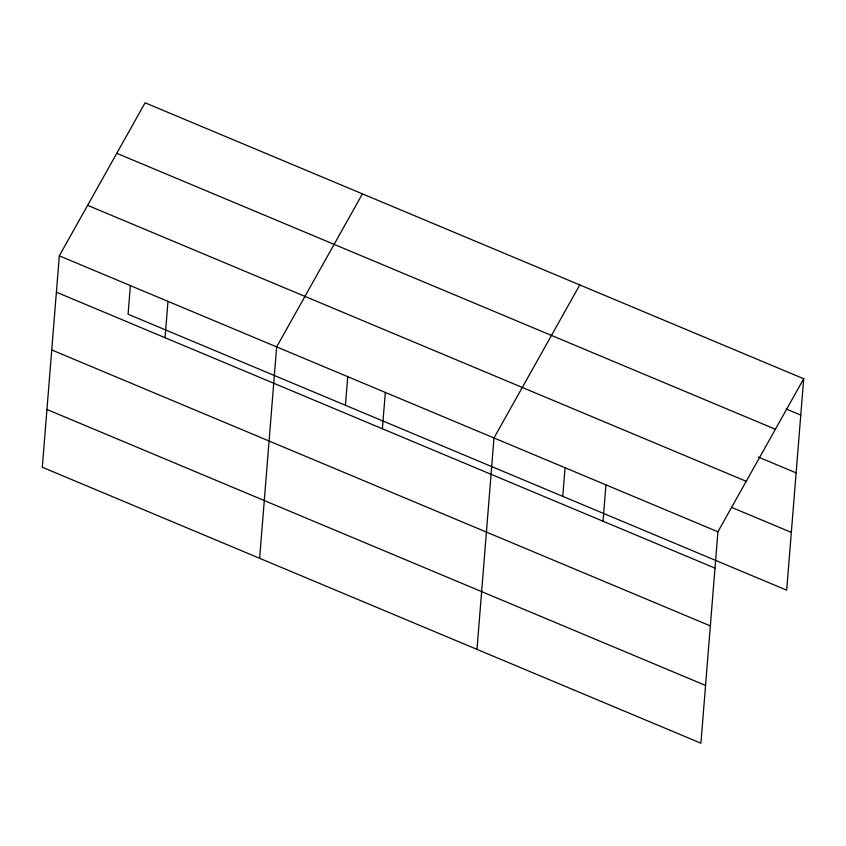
<?xml version="1.0" encoding="UTF-8"?>
<svg xmlns="http://www.w3.org/2000/svg" width="846" height="846" viewBox="0 0 846 846"><rect width="100%" height="100%" fill="white"/><g stroke="black" fill="none" stroke-linecap="round" stroke-linejoin="round"><path stroke-width="1.27" d="M59.315 255.83L42.3 467.246L700.911 743.2L717.916 531.785L803.7 378.754L145.089 102.8L59.315 255.83L717.916 531.785M130.4 285.335L128.084 314.215L786.685 590.17L803.7 378.754M165.055 337.713L167.984 301.356M259.637 558.307L276.653 346.892L362.426 193.871M345.422 405.287L347.748 376.396M382.392 428.774L385.321 392.428M476.985 649.368L493.99 437.953L579.774 284.933M562.759 496.348L565.086 467.457M603.029 521.221L605.958 484.874M786.167 408.988L800.771 415.111M116.78 153.306L775.391 429.25M758.397 457.073L796.128 472.882M87.614 205.335L746.225 481.279M731.705 507.41L791.338 532.398M56.386 292.177L714.997 568.131M51.733 349.948L710.344 625.903M46.953 409.475L705.553 685.429"/></g></svg>
